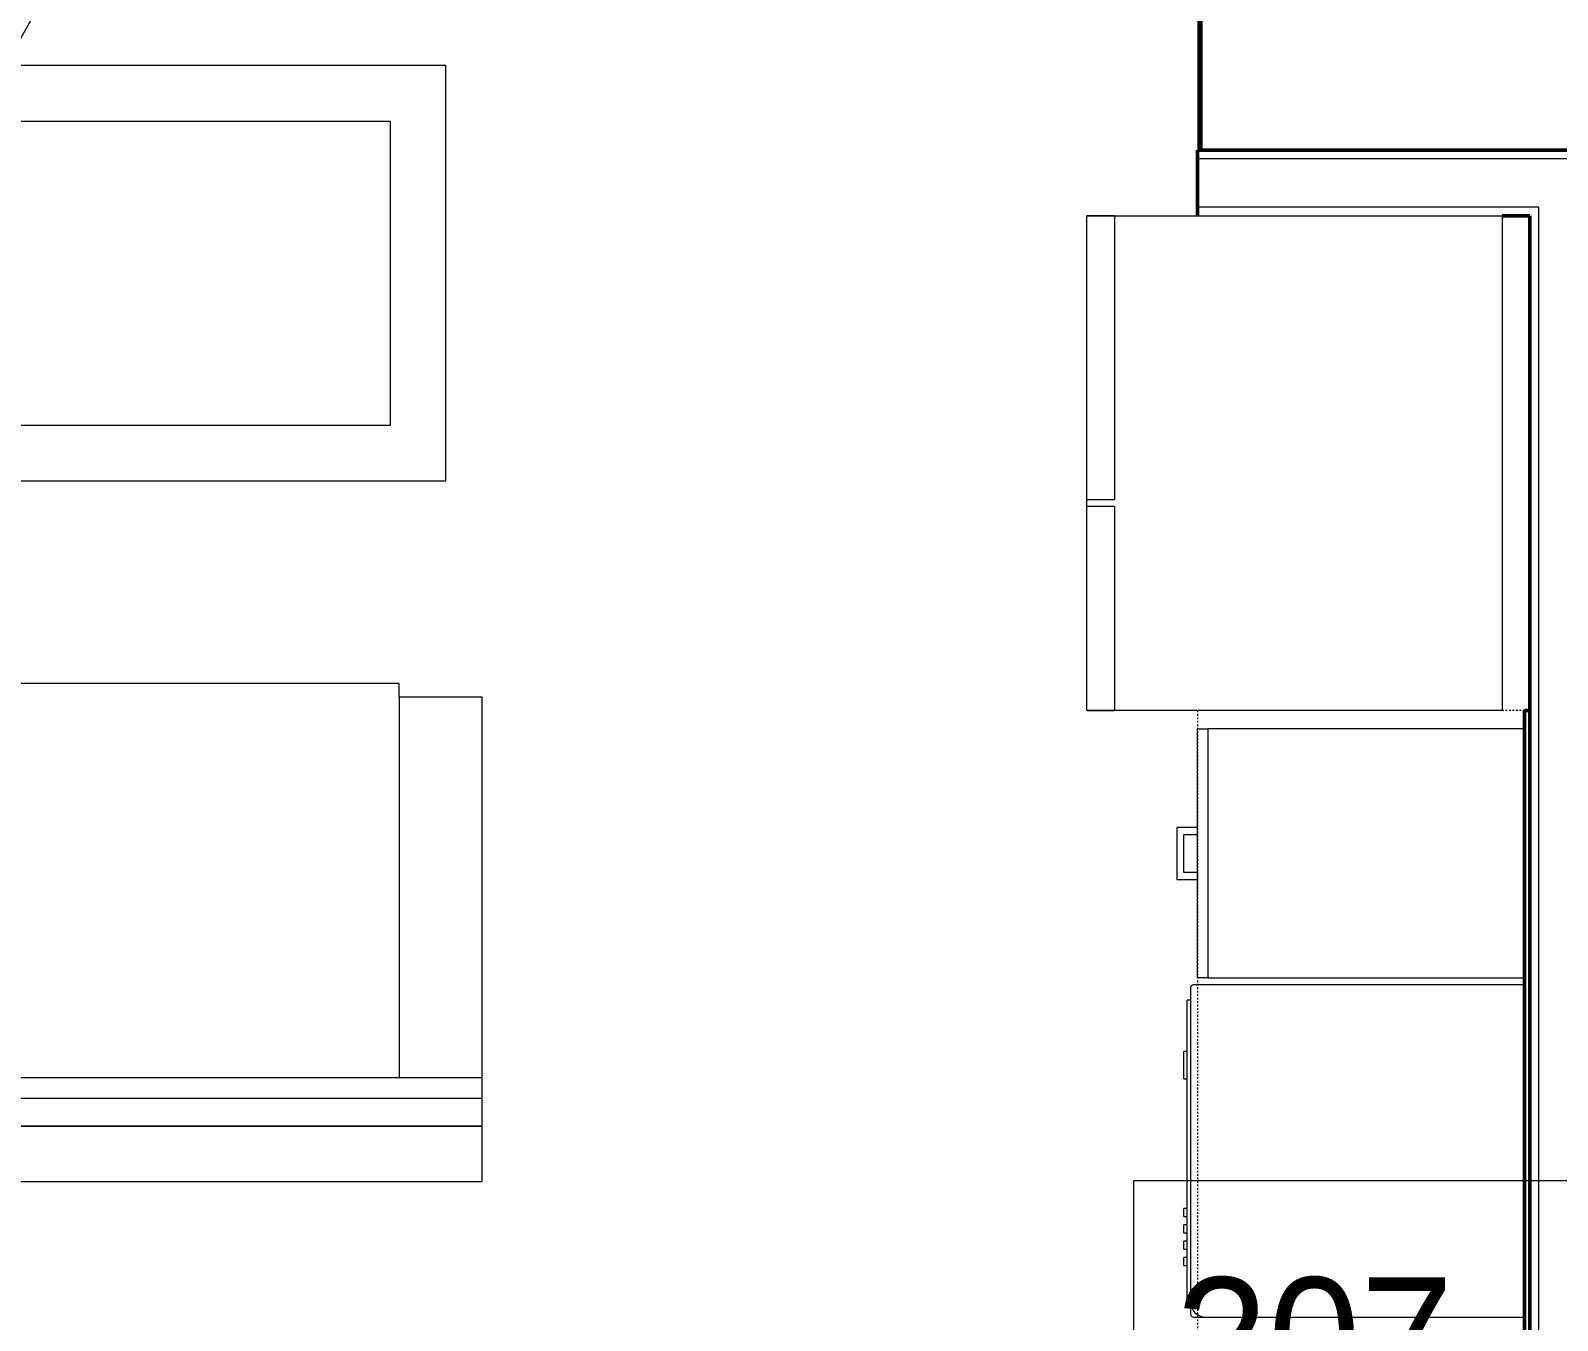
# Model space of a CAD drawing. Header units: inches. Extents: x -4217 to -1814, y 9706 to 12425.
# Drawn here: x -3790 to -3679.7, y 11624.4 to 11717.6 of the extents above; entities that cross this region are included whole.
import ezdxf

# ---------------------------------------------------------------- set-up
doc = ezdxf.new("R2010")
doc.units = ezdxf.units.IN
doc.header["$MEASUREMENT"] = 0
doc.linetypes.add('Dash', pattern=[0.25, 0.125, -0.125])
for name, color, linetype, lineweight in [('A-AREA-1', 130, 'Continuous', 70), ('A-AREA-IDEN', 2, 'Continuous', 9), ('A-DOOR-1', 7, 'Continuous', 9), ('A-WALL-3', 250, 'Continuous', 50), ('A-WALL-4', 10, 'Continuous', 13), ('I-FURN', 30, 'Continuous', 9), ('I-FURN-1', 7, 'Continuous', 9), ('Q-CASE-3', 7, 'Continuous', 9), ('Q-CASE-HDLN-1', 7, 'Dash', 9), ('Q-SPCQ-1', 7, 'Continuous', 9)]:
    doc.layers.add(name, color=color, linetype=linetype, lineweight=lineweight)
doc.styles.add('Century Gothic', font='ufonts.com_century-gothic.ttf', dxfattribs={"height": 9})

msp = doc.modelspace()

# ---------------------------------------------------------------- linework, layer by layer
at = {"layer": 'A-AREA-1'}
msp.add_line((-3705.49108, 11708.9644), (-3705.49108, 11745.9394), dxfattribs=at)
at = {"layer": 'A-AREA-IDEN', "flags": 128}
msp.add_lwpolyline([(-3710.29947, 11634.50018), (-3634.79396, 11634.50018), (-3634.79396, 11613.00412), (-3710.29947, 11613.00412)], close=True, dxfattribs=at)
at = {"layer": 'A-DOOR-1'}
msp.add_arc((-3819.99725, 11734.41195), 34.06659, 270, 356.634313, dxfattribs=at)
at = {"layer": 'A-WALL-3'}
for p, q in [((-3598.89415, 11708.9644), (-3705.69108, 11708.9644)), ((-3705.69108, 11708.9644), (-3705.69108, 11704.2144)), ((-3683.69108, 11704.2144), (-3681.69108, 11704.2144)), ((-3681.69108, 11704.2144), (-3681.69108, 11554.5144)), ((-3682.06608, 11668.4644), (-3682.06608, 11591.6144)), ((-3681.69108, 11668.4644), (-3682.06608, 11668.4644)), ((-3681.69108, 11555.3644), (-3681.69108, 11668.4644))]:
    msp.add_line(p, q, dxfattribs=at)
at = {"layer": 'A-WALL-4'}
for p, q in [((-3598.89415, 11708.3394), (-3705.69108, 11708.3394)), ((-3681.06608, 11704.8394), (-3705.69108, 11704.8394)), ((-3681.06608, 11704.8394), (-3681.06608, 11704.2144)), ((-3681.06608, 11704.2144), (-3681.06608, 11554.5144))]:
    msp.add_line(p, q, dxfattribs=at)
at = {"layer": 'I-FURN'}
for p, q in [((-3763.36459, 11670.42044), (-3835.36459, 11670.42044)), ((-3763.36459, 11669.42044), (-3763.36459, 11670.42044)), ((-3757.36459, 11669.42044), (-3763.36459, 11669.42044)), ((-3763.36459, 11669.42044), (-3763.36459, 11641.92044)), ((-3757.36459, 11641.92044), (-3757.36459, 11669.42044)), ((-3757.36459, 11641.92044), (-3841.36459, 11641.92044)), ((-3757.36459, 11638.42044), (-3757.36459, 11641.92044)), ((-3757.36459, 11640.42044), (-3841.36459, 11640.42044)), ((-3757.36459, 11638.42044), (-3841.36459, 11638.42044)), ((-3841.36459, 11638.42044), (-3757.36459, 11638.42044))]:
    msp.add_line(p, q, dxfattribs=at)
at = {"layer": 'I-FURN-1'}
for p, q in [((-3759.99725, 11715.0644), (-3819.99725, 11715.0644)), ((-3759.99725, 11685.0644), (-3759.99725, 11715.0644)), ((-3815.99725, 11711.0644), (-3763.99725, 11711.0644)), ((-3763.99725, 11711.0644), (-3763.99725, 11689.0644)), ((-3763.99725, 11689.0644), (-3815.99725, 11689.0644)), ((-3819.99725, 11685.0644), (-3759.99725, 11685.0644)), ((-3757.36459, 11634.42044), (-3757.36459, 11638.42044)), ((-3841.36459, 11634.42044), (-3757.36459, 11634.42044))]:
    msp.add_line(p, q, dxfattribs=at)
at = {"layer": 'Q-CASE-3'}
for p, q in [((-3705.69108, 11667.1394), (-3704.94108, 11667.1394)), ((-3705.69108, 11649.1394), (-3705.69108, 11667.1394)), ((-3682.06608, 11667.1394), (-3704.94108, 11667.1394)), ((-3704.94108, 11667.1394), (-3704.94108, 11649.1394)), ((-3705.69108, 11660.0144), (-3707.19108, 11660.0144)), ((-3707.19108, 11660.0144), (-3707.19108, 11656.2644)), ((-3705.69108, 11659.51502), (-3705.69108, 11660.0144)), ((-3706.6917, 11656.76377), (-3706.6917, 11659.51502)), ((-3706.6917, 11659.51502), (-3705.69108, 11659.51502)), ((-3705.69108, 11656.76377), (-3706.6917, 11656.76377)), ((-3705.69108, 11656.76377), (-3705.69108, 11656.2644)), ((-3707.19108, 11656.2644), (-3705.69108, 11656.2644)), ((-3704.94108, 11649.1394), (-3705.69108, 11649.1394)), ((-3704.94108, 11649.1394), (-3682.06608, 11649.1394))]:
    msp.add_line(p, q, dxfattribs=at)
at = {"layer": 'Q-CASE-HDLN-1'}
for p, q in [((-3705.69108, 11668.4644), (-3705.69108, 11569.7394)), ((-3682.06608, 11668.4644), (-3683.69108, 11668.4644))]:
    msp.add_line(p, q, dxfattribs=at)
at = {"layer": 'Q-SPCQ-1'}
for p, q in [((-3713.69108, 11704.2144), (-3683.69108, 11704.2144)), ((-3713.69108, 11668.4644), (-3713.69108, 11704.2144)), ((-3713.69108, 11683.7144), (-3713.69108, 11704.2144)), ((-3711.69108, 11704.2144), (-3713.69108, 11704.2144)), ((-3711.69108, 11704.2144), (-3711.69108, 11683.7144)), ((-3683.69108, 11704.2144), (-3683.69108, 11668.4644)), ((-3713.69108, 11683.7144), (-3711.69108, 11683.7144)), ((-3713.69108, 11668.4644), (-3713.69108, 11683.2144)), ((-3711.69108, 11683.2144), (-3713.69108, 11683.2144)), ((-3711.69108, 11683.2144), (-3711.69108, 11668.4644)), ((-3683.69108, 11668.4644), (-3713.69108, 11668.4644)), ((-3713.69108, 11668.4644), (-3711.69108, 11668.4644)), ((-3706.19108, 11648.44255), (-3706.19108, 11625.71125)), ((-3682.06608, 11648.6394), (-3705.99422, 11648.6394)), ((-3706.44108, 11625.73233), (-3706.44108, 11647.54645)), ((-3706.19108, 11647.54645), (-3706.44108, 11647.54645)), ((-3706.44108, 11643.81535), (-3706.69108, 11643.81535)), ((-3706.69108, 11642.8311), (-3706.69108, 11643.81535)), ((-3706.69108, 11641.84685), (-3706.69108, 11642.8311)), ((-3706.69108, 11641.84685), (-3706.44108, 11641.84685)), ((-3706.69108, 11631.89881), (-3706.69108, 11632.48936)), ((-3706.44108, 11632.48936), (-3706.69108, 11632.48936)), ((-3706.69108, 11631.89881), (-3706.44108, 11631.89881)), ((-3706.69108, 11630.71771), (-3706.69108, 11631.30826)), ((-3706.44108, 11631.30826), (-3706.69108, 11631.30826)), ((-3706.69108, 11630.71771), (-3706.44108, 11630.71771)), ((-3706.69108, 11629.5366), (-3706.69108, 11630.12716)), ((-3706.44108, 11630.12716), (-3706.69108, 11630.12716)), ((-3706.69108, 11629.5366), (-3706.44108, 11629.5366)), ((-3706.69108, 11628.3555), (-3706.69108, 11628.94605)), ((-3706.44108, 11628.94605), (-3706.69108, 11628.94605)), ((-3706.69108, 11628.3555), (-3706.44108, 11628.3555)), ((-3706.19089, 11625.73233), (-3706.44108, 11625.73233)), ((-3706.19108, 11625.71125), (-3706.19108, 11624.83625)), ((-3705.99422, 11624.6394), (-3705.11922, 11624.6394)), ((-3705.11922, 11624.6394), (-3682.06608, 11624.6394))]:
    msp.add_line(p, q, dxfattribs=at)
for centre, radius, start, end in [((-3705.99422, 11648.44255), 0.19685, 90, 180), ((-3705.99422, 11648.44255), 0.19685, 90, 165), ((-3705.11922, 11625.71125), 1.07185, 180, 270), ((-3705.99422, 11624.83625), 0.19685, 180, 270)]:
    msp.add_arc(centre, radius, start, end, dxfattribs=at)

# ---------------------------------------------------------------- texts
at = {"layer": 'A-AREA-IDEN', "insert": (-3707.29947, 11627.50018), "char_height": 9, "width": 83.931, "attachment_point": 1, "style": 'Century Gothic'}
msp.add_mtext('207 - 474 SF', dxfattribs=at)

doc.saveas('drawing.dxf')
